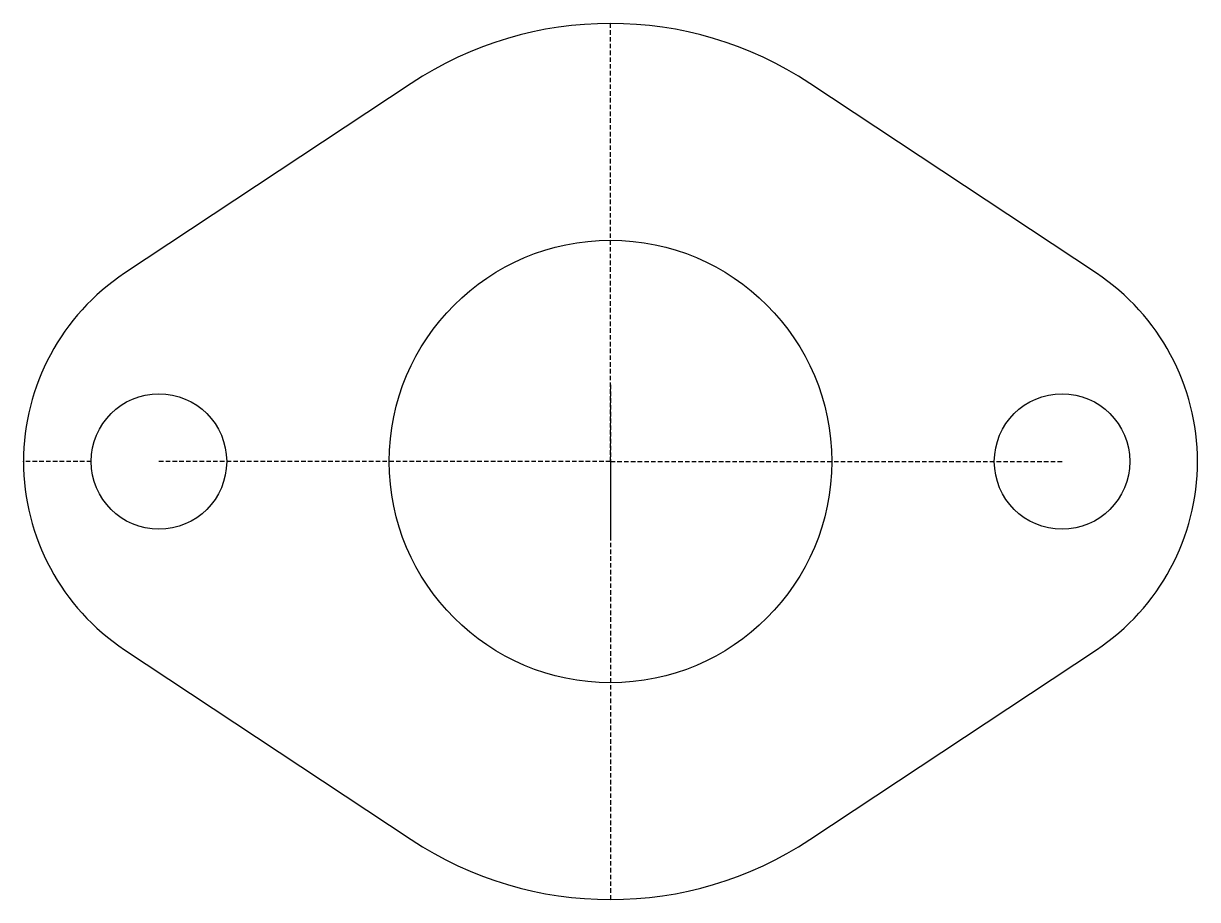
# Model space of a CAD drawing. Header units: millimetres. Extents: x -65 to 65, y -49 to 49.
import ezdxf

# ---------------------------------------------------------------- set-up
doc = ezdxf.new("R2010")
doc.units = ezdxf.units.MM
doc.linetypes.add('DASHED', pattern=[0.75, 0.5, -0.25])
doc.layers.get('0').update_dxf_attribs({"linetype": 'CONTINUOUS'})
doc.layers.add('1', color=7, linetype='DASHED')

msp = doc.modelspace()

# ---------------------------------------------------------------- linework, layer by layer
msp.add_lwpolyline([(-22.09, 41.85), (-53.8, 20.84, 0.537141), (-53.8, -20.84), (-22.09, -41.85, 0.301117), (22.09, -41.85), (53.8, -20.84, 0.537141), (53.8, 20.84), (22.09, 41.85, 0.301117)], format="xyb", close=True)
for centre, radius in [((0, 0), 24.5), ((-50, 0), 7.5), ((50, 0), 7.5)]:
    msp.add_circle(centre, radius)
for p in [(0, 0), (-65, 0)]:
    msp.add_point(p)
at = {"layer": '1'}
for p, q in [((0, 0), (0, 48.5)), ((0, 8.5), (0, -8.5)), ((-57.5, 0), (-65, 0)), ((0, 0), (-50, 0)), ((0, 0), (50, 0)), ((0, 0), (0, -48.5))]:
    msp.add_line(p, q, dxfattribs=at)

doc.saveas('drawing.dxf')
